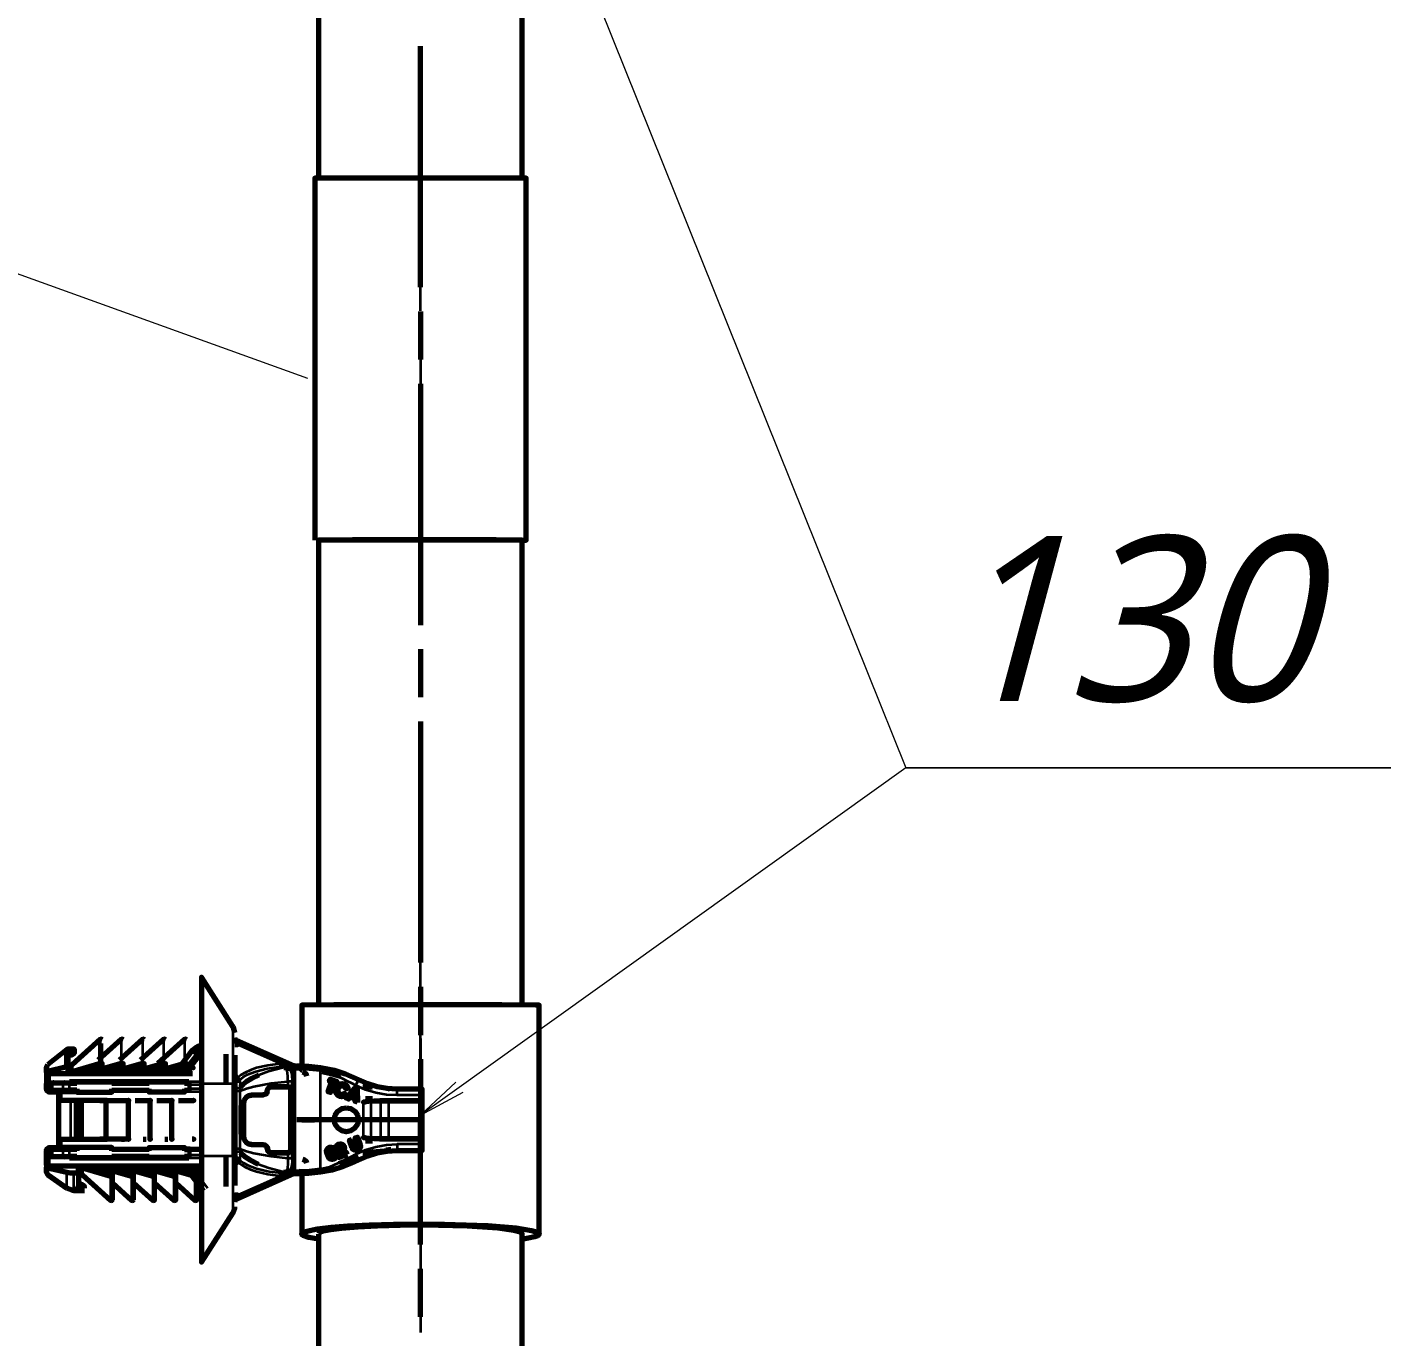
# Model space of a CAD drawing. Header units: millimetres. Extents: x 0 to 174, y 0 to 33.
# Drawn here: x 30.658 to 32.883, y 10.232 to 12.37 of the extents above; entities that cross this region are included whole.
import ezdxf

# ---------------------------------------------------------------- set-up
doc = ezdxf.new("R2010")
doc.units = ezdxf.units.MM
doc.layers.add('PDF_Geomertry', color=7, linetype='Continuous', true_color=0x405f80)
doc.layers.add('PDF_Text', color=7, linetype='Continuous')
doc.styles.add('PDF Lucida Handwriting Italic', font='')
doc.styles.get('PDF Lucida Handwriting Italic').set_extended_font_data('Lucida Handwriting', italic=True)

msp = doc.modelspace()

# ---------------------------------------------------------------- linework, layer by layer
at = {"layer": 'PDF_Geomertry', "color": 7, "lineweight": 13}
for points in [[(31.2996, 13.1314), (32.0915, 11.1607), (32.8829, 11.1607), (32.0915, 11.1607), (31.2996, 10.5942)], [(30.4793, 12.026), (31.1154, 11.7967)], [(31.3571, 10.6479), (31.2996, 10.5942), (31.369, 10.6313)]]:
    msp.add_lwpolyline(points, dxfattribs=at)
at = {"layer": 'PDF_Geomertry', "lineweight": 70}
for points in [[(31.4658, 12.1232), (31.4658, 12.7726), (31.4658, 12.7726), (31.4658, 12.7726), (31.4657, 12.7726), (31.4626, 12.7726), (31.4233, 12.7729), (31.1886, 12.7731), (31.1333, 12.7726), (31.1333, 12.1232)], [(31.1333, 11.5324), (31.1711, 11.5328), (31.43, 11.5328), (31.4686, 11.5325), (31.4715, 11.5325), (31.4718, 11.5325), (31.4718, 11.5325), (31.4718, 12.1231), (31.4718, 12.1231), (31.4715, 12.1231), (31.4686, 12.1231), (31.43, 12.1233), (31.1872, 12.1235), (31.1274, 12.1231), (31.1274, 11.5325)], [(31.4658, 10.7737), (31.4658, 11.5325), (31.4658, 11.5325), (31.4658, 11.5325), (31.4657, 11.5325), (31.4626, 11.5325), (31.4233, 11.5328), (31.1886, 11.5329), (31.1333, 11.5325), (31.1333, 10.7737)], [(31.4658, 11.5324), (31.4703, 11.5324), (31.4714, 11.5324), (31.4718, 11.5325)], [(30.9965, 10.7283), (30.9942, 10.7376), (30.9935, 10.7389), (30.9424, 10.819), (30.9424, 10.6454), (30.9424, 10.5274), (30.9424, 10.4046), (30.9424, 10.3669), (30.9424, 10.3571), (30.9424, 10.3553), (30.9424, 10.3538), (30.9935, 10.4339), (30.9965, 10.4429), (30.9965, 10.4444)], [(31.1333, 10.3915), (31.1176, 10.3944), (31.1083, 10.3974), (31.1064, 10.3987), (31.106, 10.3993), (31.1057, 10.3999), (31.1057, 10.4003), (31.1058, 10.4006), (31.1061, 10.4011), (31.1069, 10.4018), (31.1101, 10.4036), (31.1188, 10.406), (31.1317, 10.4083), (31.1536, 10.411), (31.181, 10.4132), (31.2164, 10.415), (31.2558, 10.4161), (31.3389, 10.4163), (31.4093, 10.4138), (31.456, 10.4099), (31.4806, 10.406), (31.4906, 10.4029), (31.4926, 10.4017), (31.4932, 10.401), (31.4935, 10.4004), (31.4935, 10.4001), (31.4935, 10.5864), (31.4935, 10.7735), (31.4935, 10.7735), (31.4935, 10.7735), (31.4933, 10.7735), (31.4926, 10.7735), (31.4872, 10.7736), (31.4324, 10.7739), (31.1583, 10.7739), (31.1057, 10.7735), (31.1057, 10.6739)], [(30.7775, 10.7112), (30.7775, 10.7054), (30.7775, 10.6785), (30.7313, 10.6649), (30.7279, 10.6644), (30.7268, 10.6644), (30.7249, 10.6651), (30.7249, 10.6726), (30.7249, 10.6849), (30.7249, 10.6939)], [(30.78, 10.7168), (30.7785, 10.7183), (30.7775, 10.7179), (30.7313, 10.6763), (30.7279, 10.675)], [(30.8144, 10.7168), (30.8129, 10.7183), (30.8119, 10.7179), (30.7737, 10.6836)], [(30.8489, 10.7168), (30.8474, 10.7183), (30.8464, 10.7179), (30.8082, 10.6836)], [(30.8833, 10.7168), (30.8818, 10.7183), (30.8808, 10.7179), (30.8426, 10.6836)], [(30.9178, 10.7168), (30.9162, 10.7183), (30.9153, 10.7179), (30.8712, 10.6783)], [(30.9375, 10.7067), (30.9324, 10.704), (30.9361, 10.6971), (30.9324, 10.704), (30.9276, 10.7), (30.9083, 10.6753)], [(30.9411, 10.6997), (30.9375, 10.7067), (30.9408, 10.7081), (30.9444, 10.7085)], [(31.0943, 10.6739), (31.0928, 10.6743), (30.9994, 10.7158), (31.0015, 10.7094), (30.9994, 10.7158), (30.9974, 10.7176), (30.9965, 10.7203)], [(30.9965, 10.7094), (30.9972, 10.7094), (31.0015, 10.7094)], [(30.7347, 10.7015), (30.7347, 10.6982), (30.7347, 10.7), (30.7347, 10.7015), (30.7233, 10.7015), (30.7225, 10.7013), (30.6913, 10.6765)], [(30.7249, 10.6726), (30.7239, 10.6732), (30.7225, 10.6731), (30.7225, 10.6919), (30.7225, 10.6963), (30.7225, 10.6975)], [(30.7347, 10.6982), (30.7347, 10.6981), (30.7347, 10.6976), (30.7347, 10.6968), (30.7347, 10.6961), (30.7346, 10.6954), (30.7342, 10.6949), (30.7299, 10.6918), (30.7299, 10.6939), (30.7249, 10.6939), (30.7247, 10.695), (30.7293, 10.6968), (30.7264, 10.6978), (30.7233, 10.6982), (30.7247, 10.695)], [(30.9288, 10.6714), (30.921, 10.6699), (30.9206, 10.6726), (30.9265, 10.6761), (30.9258, 10.674), (30.9268, 10.6721), (30.9288, 10.6714), (30.9272, 10.6718), (30.9261, 10.6731), (30.9258, 10.6746), (30.9265, 10.6761), (30.9374, 10.6901), (30.9406, 10.6928), (30.9419, 10.6935)], [(30.9339, 10.6953), (30.9276, 10.7)], [(30.9818, 10.6933), (30.9818, 10.6454)], [(30.9965, 10.6918), (30.9965, 10.6772), (30.9965, 10.6454), (30.9965, 10.5274), (30.9965, 10.4957), (30.9965, 10.4793)], [(30.6894, 10.6726), (30.6894, 10.6724), (30.6894, 10.6703), (30.6894, 10.6638), (30.6894, 10.6703), (30.6894, 10.6721), (30.6894, 10.6726), (30.6914, 10.6765)], [(30.7225, 10.6731), (30.6913, 10.665), (30.6894, 10.6638), (30.6894, 10.6606), (30.6894, 10.6543), (30.6894, 10.6506), (30.6894, 10.6474), (30.6894, 10.6451), (30.6894, 10.6444), (30.6899, 10.6463), (30.691, 10.6479), (30.6925, 10.649), (30.6944, 10.6493)], [(30.6894, 10.6606), (30.6896, 10.661), (30.6899, 10.6613), (30.6908, 10.6617), (30.6925, 10.6621), (30.6944, 10.6622), (30.9274, 10.6622)], [(30.7249, 10.6769), (30.7268, 10.675)], [(30.9267, 10.6644), (30.8928, 10.6644), (30.8911, 10.6647), (30.8901, 10.6651), (30.8899, 10.6653), (30.8899, 10.6654), (30.8899, 10.6657), (30.89, 10.6658), (30.8906, 10.6661), (30.9174, 10.6757), (30.9176, 10.676), (30.9178, 10.6761), (30.9178, 10.6763), (30.9178, 10.6781), (30.9169, 10.6785), (30.9153, 10.6785), (30.8712, 10.6656), (30.8674, 10.6647), (30.8628, 10.6644), (30.8583, 10.6644), (30.8567, 10.6647), (30.8557, 10.6651), (30.8554, 10.6653), (30.8554, 10.6654), (30.8554, 10.6657), (30.8556, 10.6658), (30.8561, 10.6661), (30.8828, 10.6757), (30.8832, 10.676), (30.8833, 10.6761), (30.8833, 10.6763), (30.8833, 10.6781), (30.8825, 10.6785), (30.8808, 10.6785), (30.8368, 10.6656), (30.8329, 10.6647), (30.8283, 10.6644), (30.8239, 10.6644), (30.8222, 10.6647), (30.8213, 10.6651), (30.821, 10.6653), (30.821, 10.6654), (30.821, 10.6657), (30.8211, 10.6658), (30.8217, 10.6661), (30.8485, 10.6757), (30.8488, 10.676), (30.8489, 10.6761), (30.8489, 10.6763), (30.8489, 10.6781), (30.8481, 10.6785), (30.8464, 10.6785), (30.8024, 10.6656), (30.7985, 10.6647), (30.7939, 10.6644), (30.7894, 10.6644), (30.7878, 10.6647), (30.7867, 10.6651), (30.7865, 10.6653), (30.7865, 10.6654), (30.7865, 10.6657), (30.7867, 10.6658), (30.7872, 10.6661), (30.8139, 10.6757), (30.8143, 10.676), (30.8144, 10.6761), (30.8144, 10.6763), (30.8144, 10.6781), (30.8136, 10.6785), (30.8119, 10.6785), (30.7679, 10.6656), (30.764, 10.6647), (30.7594, 10.6644), (30.755, 10.6644), (30.7533, 10.6647), (30.7522, 10.6651), (30.7521, 10.6653), (30.7521, 10.6654), (30.7521, 10.6657), (30.7522, 10.6658), (30.7528, 10.6661), (30.7794, 10.6757), (30.7799, 10.676), (30.78, 10.6761), (30.78, 10.6763), (30.78, 10.6781), (30.7792, 10.6785), (30.7775, 10.6785)], [(30.9271, 10.6719), (30.9257, 10.6738), (30.9254, 10.6754)], [(30.9265, 10.6761), (30.9265, 10.6761)], [(31.0358, 10.6594), (31.0242, 10.6539), (31.0149, 10.6483), (31.0099, 10.6443), (31.0054, 10.6397)], [(31.0699, 10.6778), (31.0724, 10.6763), (31.0726, 10.676), (31.0793, 10.6742), (31.0864, 10.6739), (31.0871, 10.6739), (31.0883, 10.6739), (31.091, 10.6739), (31.0975, 10.6739), (31.0957, 10.6735), (31.0938, 10.6721), (31.0928, 10.6689)], [(31.0928, 10.6743), (31.0726, 10.6778)], [(31.0768, 10.6718), (31.0767, 10.6718)], [(31.0769, 10.6718), (31.0804, 10.6714), (31.0846, 10.67), (31.086, 10.6728), (31.0879, 10.6738), (31.0883, 10.6739)], [(31.091, 10.6739), (31.0893, 10.6735), (31.0878, 10.6725), (31.0868, 10.6708), (31.0865, 10.6689)], [(31.0929, 10.5039), (31.0929, 10.6689)], [(31.0975, 10.4989), (31.1058, 10.4989), (31.1167, 10.4992), (31.1367, 10.5013), (31.1554, 10.505), (31.1738, 10.5106), (31.1864, 10.5156), (31.1986, 10.5213), (31.2135, 10.5278), (31.229, 10.5326), (31.2451, 10.5354), (31.2613, 10.5364), (31.3026, 10.5364), (31.3026, 10.5464), (31.3026, 10.5526), (31.3026, 10.5551), (31.3026, 10.5576), (31.3026, 10.6151), (31.3026, 10.6176), (31.3026, 10.6201), (31.3026, 10.6264), (31.3026, 10.6364), (31.2613, 10.6364), (31.2451, 10.6374), (31.229, 10.6403), (31.2135, 10.645), (31.1986, 10.6515), (31.1771, 10.661), (31.1593, 10.6668), (31.1367, 10.6715), (31.1167, 10.6736), (31.1058, 10.6739), (31.0975, 10.6739)], [(31.1063, 10.6676), (31.1058, 10.6676), (31.105, 10.6708), (31.1026, 10.6731), (31.0996, 10.6739)], [(31.1022, 10.6689), (31.1033, 10.6725), (31.1044, 10.6735), (31.1058, 10.6739)], [(31.114, 10.6579), (31.1128, 10.6613), (31.1108, 10.6631), (31.1075, 10.6639)], [(31.1688, 10.6571), (31.154, 10.6615), (31.139, 10.6647)], [(30.7092, 10.6317), (30.6944, 10.6317), (30.6925, 10.6321), (30.691, 10.6331), (30.6899, 10.6347), (30.6894, 10.6367), (30.6894, 10.6368), (30.6894, 10.6443), (30.6894, 10.6444)], [(30.6894, 10.6443), (30.6896, 10.6443), (30.6988, 10.6443)], [(30.6894, 10.6368), (30.6896, 10.6368), (30.6988, 10.6369)], [(30.7267, 10.649), (30.9218, 10.649)], [(30.7961, 10.6442), (30.7961, 10.6476), (30.7386, 10.6476), (30.7386, 10.6442)], [(30.7386, 10.6371), (30.7386, 10.6317), (30.7961, 10.6317), (30.7961, 10.6371)], [(30.9143, 10.6442), (30.9143, 10.6476), (30.8568, 10.6476), (30.8568, 10.6442)], [(30.9143, 10.6371), (30.9143, 10.6317), (30.8568, 10.6317), (30.8568, 10.6371)], [(31.0049, 10.6519), (31.0022, 10.6507), (30.9994, 10.6511), (30.9974, 10.6529), (30.9965, 10.6556)], [(31.0496, 10.6329), (31.0496, 10.6333), (31.0496, 10.634), (31.0503, 10.6368), (31.0519, 10.6389), (31.0558, 10.6403), (31.0519, 10.6389)], [(31.0558, 10.6403), (31.0828, 10.6404), (31.0829, 10.6404), (31.0828, 10.6404), (31.056, 10.6403)], [(31.0828, 10.6404), (31.0828, 10.6404)], [(31.0865, 10.6389), (31.0878, 10.6354), (31.0865, 10.6389), (31.0849, 10.64), (31.0829, 10.6404)], [(31.2211, 10.6389), (31.2054, 10.6413)], [(31.2476, 10.6367), (31.2481, 10.6369), (31.2483, 10.6371)], [(30.7386, 10.541), (30.7131, 10.541), (30.7106, 10.541), (30.7093, 10.541), (30.7092, 10.541), (30.7092, 10.5458), (30.7092, 10.5549), (30.7107, 10.5549), (30.7149, 10.5549), (30.7212, 10.5549), (30.7289, 10.5549), (30.7361, 10.5549), (30.7386, 10.5549), (30.7396, 10.5549), (30.7415, 10.5549), (30.7446, 10.5549), (30.7457, 10.5549), (30.7486, 10.5549), (30.7567, 10.5549), (30.7693, 10.5549), (30.785, 10.5549), (30.7868, 10.5549), (30.7881, 10.5549), (30.7878, 10.5549), (30.7869, 10.5549), (30.7869, 10.6179), (30.7881, 10.6179), (30.7878, 10.6179), (30.7868, 10.6179), (30.785, 10.6179), (30.7693, 10.6179), (30.7567, 10.6179), (30.7486, 10.6179), (30.7457, 10.6179), (30.7457, 10.6179), (30.7456, 10.6179), (30.7454, 10.6179), (30.7446, 10.6179), (30.7415, 10.6179), (30.7386, 10.6179), (30.7379, 10.6179), (30.7361, 10.6179), (30.7289, 10.6179), (30.7212, 10.6179), (30.7149, 10.6179), (30.7107, 10.6179), (30.7092, 10.6179), (30.7092, 10.6269), (30.7092, 10.6318), (30.7093, 10.6318), (30.7106, 10.6318), (30.7131, 10.6318), (30.7092, 10.6318)], [(30.7092, 10.5549), (30.7092, 10.6179)], [(30.7386, 10.6318), (30.7131, 10.6318)], [(30.7386, 10.6179), (30.7386, 10.5549)], [(30.7457, 10.6179), (30.7457, 10.5549)], [(30.7763, 10.6179), (30.7797, 10.6179), (30.7807, 10.6179), (30.781, 10.6179), (30.7811, 10.6179), (30.7811, 10.6179), (30.7812, 10.6179), (30.784, 10.6179), (30.7921, 10.6179), (30.8047, 10.6179), (30.8204, 10.6179), (30.8222, 10.6179), (30.8232, 10.6179), (30.8235, 10.6179), (30.8224, 10.6179), (30.8224, 10.5549), (30.8232, 10.5549), (30.8235, 10.5549), (30.8222, 10.5549), (30.8204, 10.5549), (30.8047, 10.5549), (30.7921, 10.5549), (30.784, 10.5549), (30.7812, 10.5549), (30.7763, 10.5549)], [(30.8117, 10.6179), (30.8151, 10.6179), (30.8161, 10.6179), (30.8165, 10.6179), (30.8165, 10.6179), (30.8167, 10.6179), (30.8167, 10.6179)], [(30.8339, 10.6179), (30.8401, 10.6179), (30.856, 10.6179), (30.8576, 10.6179), (30.8586, 10.6179), (30.8589, 10.6179), (30.8578, 10.6179), (30.8578, 10.5549), (30.8586, 10.5549), (30.8589, 10.5549), (30.8576, 10.5549), (30.856, 10.5549)], [(30.8471, 10.6179), (30.8506, 10.6179), (30.8517, 10.6179), (30.8519, 10.6179), (30.8519, 10.6179), (30.8521, 10.6179), (30.8521, 10.6179)], [(30.8693, 10.6179), (30.8756, 10.6179), (30.8914, 10.6179), (30.8931, 10.6179), (30.894, 10.6179), (30.8943, 10.6179), (30.8932, 10.6179), (30.8932, 10.5549), (30.894, 10.5549), (30.8943, 10.5549), (30.8931, 10.5549), (30.8914, 10.5549)], [(30.8826, 10.6179), (30.8861, 10.6179), (30.8871, 10.6179), (30.8874, 10.6179), (30.8875, 10.6179), (30.8875, 10.6179), (30.8875, 10.6179)], [(30.9047, 10.6179), (30.9111, 10.6179), (30.9268, 10.6179), (30.9285, 10.6179), (30.9294, 10.6179), (30.9297, 10.6179), (30.9299, 10.6179), (30.9299, 10.6179), (30.93, 10.6179), (30.9299, 10.6179), (30.9286, 10.6179)], [(31.0185, 10.5472), (31.0157, 10.549), (31.0125, 10.5531), (31.0113, 10.5586), (31.0113, 10.5833), (31.0113, 10.5894), (31.0113, 10.6142), (31.0125, 10.6197), (31.0157, 10.6238), (31.0185, 10.6257), (31.0237, 10.6269), (31.0185, 10.6257)], [(31.0239, 10.6269), (31.0433, 10.6271), (31.0239, 10.6269), (31.0237, 10.6269)], [(31.0471, 10.6283), (31.0492, 10.6311), (31.0496, 10.6329), (31.0481, 10.6292), (31.0471, 10.6283), (31.0433, 10.6271)], [(31.0829, 10.5324), (31.085, 10.5329), (31.0867, 10.5342), (31.0879, 10.5374), (31.0878, 10.5706), (31.0878, 10.5817), (31.0878, 10.6256), (31.0878, 10.6354)], [(31.219, 10.6169), (31.2068, 10.6151), (31.2186, 10.6186), (31.219, 10.6169), (31.2238, 10.6174), (31.2333, 10.6176), (31.3026, 10.6176)], [(31.2099, 10.6214), (31.2211, 10.6214)], [(31.0113, 10.5833), (31.0113, 10.5894)], [(30.8117, 10.5549), (30.8167, 10.5549)], [(30.8471, 10.5549), (30.8521, 10.5549)], [(30.8826, 10.5549), (30.8875, 10.5549)], [(30.9286, 10.5549), (30.9268, 10.5549)], [(31.0237, 10.546), (31.0185, 10.5472), (31.0237, 10.546), (31.0239, 10.546)], [(31.3026, 10.5551), (31.2333, 10.5551), (31.2238, 10.5554), (31.219, 10.5558), (31.2186, 10.5542), (31.2068, 10.5576), (31.219, 10.5558)], [(31.2211, 10.5514), (31.2099, 10.5514)], [(30.6988, 10.5358), (30.6896, 10.536), (30.6894, 10.536), (30.6894, 10.5363), (30.6899, 10.5381), (30.691, 10.5397), (30.6925, 10.5407), (30.6944, 10.5411), (30.7092, 10.5411)], [(30.9428, 10.5106), (30.6944, 10.5106), (30.6908, 10.5111), (30.6899, 10.5115), (30.6896, 10.5118), (30.6894, 10.5122), (30.6894, 10.5185), (30.6894, 10.5222), (30.6894, 10.5254), (30.6894, 10.5276), (30.6894, 10.5283), (30.6894, 10.5285), (30.6894, 10.536)], [(30.6894, 10.5285), (30.6896, 10.5285), (30.6988, 10.5286)], [(30.6894, 10.5283), (30.6899, 10.5265), (30.691, 10.5249), (30.6925, 10.5239), (30.6944, 10.5235)], [(30.7131, 10.541), (30.7106, 10.541), (30.7093, 10.541), (30.7092, 10.541)], [(30.7961, 10.5357), (30.7961, 10.5413), (30.7386, 10.5413), (30.7386, 10.5357)], [(30.7386, 10.5286), (30.7386, 10.5251), (30.7961, 10.5251), (30.7961, 10.5286)], [(30.8568, 10.5357), (30.8568, 10.5413), (30.9143, 10.5413), (30.9143, 10.5357)], [(30.9143, 10.5286), (30.9143, 10.5251), (30.8568, 10.5251), (30.8568, 10.5286)], [(30.9818, 10.5274), (30.9818, 10.4776)], [(31.0354, 10.5135), (31.0217, 10.5203), (31.0128, 10.5261), (31.0054, 10.5332)], [(31.0433, 10.5458), (31.0239, 10.546), (31.0433, 10.5458), (31.0457, 10.5453)], [(31.0497, 10.5394), (31.0485, 10.5432), (31.0457, 10.5453), (31.0486, 10.5429), (31.0497, 10.5396), (31.0497, 10.5394), (31.0497, 10.5388), (31.0511, 10.5347), (31.0519, 10.534)], [(31.0496, 10.5388), (31.0496, 10.5394)], [(31.0511, 10.5347), (31.0497, 10.5376), (31.0497, 10.5382), (31.0497, 10.5386), (31.0497, 10.5388)], [(31.1667, 10.515), (31.1811, 10.5204), (31.195, 10.5268)], [(31.2054, 10.5315), (31.2211, 10.5339), (31.2476, 10.5361), (31.2481, 10.5358), (31.2483, 10.5358), (31.2482, 10.5363), (31.2476, 10.5419)], [(30.6894, 10.5122), (30.6894, 10.5092), (30.6915, 10.5078), (30.7225, 10.5008), (30.7278, 10.4999), (30.7338, 10.4996), (30.7397, 10.4996), (30.7417, 10.5003), (30.7417, 10.4883), (30.7417, 10.4794), (30.7414, 10.4779)], [(30.6894, 10.5004), (30.6894, 10.5007), (30.6894, 10.5026), (30.6894, 10.5092), (30.6894, 10.5026), (30.6894, 10.501), (30.6894, 10.5004), (30.6915, 10.4964), (30.7225, 10.4747)], [(30.9218, 10.5237), (30.7267, 10.5237)], [(30.7417, 10.5003), (30.7417, 10.5076), (30.7422, 10.5081), (30.7436, 10.5083), (30.7447, 10.5083), (30.7479, 10.5079), (30.7943, 10.4943), (30.7968, 10.4947)], [(30.7968, 10.456), (30.7968, 10.4567), (30.7968, 10.4588), (30.7968, 10.4665), (30.7968, 10.4789), (30.7968, 10.4947), (30.7968, 10.4967), (30.7967, 10.4967), (30.7967, 10.4968), (30.7963, 10.4971), (30.7696, 10.5067), (30.769, 10.5069), (30.7688, 10.5072), (30.7688, 10.5074), (30.7688, 10.5075), (30.769, 10.5078), (30.7701, 10.5082), (30.7717, 10.5083), (30.7761, 10.5083), (30.7807, 10.5081), (30.7847, 10.5072), (30.8288, 10.4943), (30.8313, 10.4947)], [(30.8313, 10.456), (30.8313, 10.4567), (30.8313, 10.4588), (30.8313, 10.4665), (30.8313, 10.4789), (30.8313, 10.4947), (30.8313, 10.4967), (30.8311, 10.4967), (30.8311, 10.4968), (30.8307, 10.4971), (30.804, 10.5067), (30.8035, 10.5069), (30.8033, 10.5072), (30.8032, 10.5074), (30.8032, 10.5075), (30.8035, 10.5078), (30.8046, 10.5082), (30.8061, 10.5083), (30.8106, 10.5083), (30.8151, 10.5081), (30.8192, 10.5072), (30.8632, 10.4943), (30.8657, 10.4947)], [(30.8313, 10.4836), (30.8632, 10.4549), (30.8653, 10.455), (30.8657, 10.456), (30.8657, 10.4567), (30.8657, 10.4588), (30.8657, 10.4665), (30.8657, 10.4789), (30.8657, 10.4947), (30.8657, 10.4967), (30.8657, 10.4967), (30.8656, 10.4968), (30.8651, 10.4971), (30.8385, 10.5067), (30.8379, 10.5069), (30.8378, 10.5072), (30.8376, 10.5074), (30.8376, 10.5075), (30.8379, 10.5078), (30.839, 10.5082), (30.8407, 10.5083), (30.845, 10.5083), (30.8496, 10.5081), (30.8536, 10.5072), (30.8976, 10.4943), (30.9001, 10.4947)], [(30.8657, 10.4836), (30.8976, 10.4549), (30.8997, 10.455), (30.9001, 10.456), (30.9001, 10.4567), (30.9001, 10.4588), (30.9001, 10.4665), (30.9001, 10.4789), (30.9001, 10.4947), (30.9001, 10.4967), (30.9001, 10.4967), (30.9, 10.4968), (30.8996, 10.4971), (30.8729, 10.5067), (30.8724, 10.5069), (30.8722, 10.5072), (30.8721, 10.5074), (30.8722, 10.5075), (30.8724, 10.5078), (30.8735, 10.5082), (30.8751, 10.5083), (30.8794, 10.5083), (30.884, 10.5081), (30.8881, 10.5072), (30.9321, 10.4943), (30.9346, 10.4947)], [(30.9001, 10.4836), (30.9321, 10.4549), (30.9342, 10.455), (30.9346, 10.456), (30.9346, 10.4567), (30.9346, 10.4588), (30.9346, 10.4665), (30.9346, 10.4789), (30.9346, 10.4947), (30.9346, 10.4967), (30.9346, 10.4967), (30.9344, 10.4968), (30.934, 10.4971), (30.9074, 10.5067), (30.9068, 10.5069), (30.9067, 10.5072), (30.9065, 10.5074), (30.9067, 10.5075), (30.9068, 10.5078), (30.9079, 10.5082), (30.9096, 10.5083), (30.9096, 10.4978)], [(30.9096, 10.5083), (30.9418, 10.5083)], [(30.9247, 10.5029), (30.931, 10.5029), (30.9325, 10.5029), (30.9362, 10.5029), (30.9375, 10.5029)], [(30.9428, 10.4967), (30.9371, 10.5001), (30.9375, 10.5029), (30.9451, 10.5014)], [(31.0699, 10.495), (31.0724, 10.4967), (31.0726, 10.4968), (31.0793, 10.4986), (31.0864, 10.4989), (31.0872, 10.4989), (31.0883, 10.4989), (31.091, 10.4989), (31.0954, 10.4989), (31.0975, 10.4989), (31.0968, 10.4989), (31.094, 10.5006), (31.0928, 10.5039)], [(31.0767, 10.5011), (31.0768, 10.501), (31.0804, 10.5014), (31.0846, 10.5028), (31.0851, 10.5013), (31.0862, 10.4997), (31.0879, 10.499), (31.0883, 10.4989)], [(31.0954, 10.4989), (31.0922, 10.5003), (31.0907, 10.5033), (31.0907, 10.5039)], [(31.0996, 10.4989), (31.1026, 10.4997), (31.105, 10.5021), (31.1058, 10.5051)], [(31.114, 10.5154), (31.1128, 10.5188), (31.1108, 10.5206), (31.1075, 10.5214)], [(30.7436, 10.4978), (30.7417, 10.4958)], [(30.7515, 10.4746), (30.7515, 10.476), (30.7515, 10.4767), (30.7513, 10.4774), (30.7508, 10.4779), (30.7465, 10.481), (30.7436, 10.4831)], [(30.7447, 10.4978), (30.7479, 10.4965), (30.7943, 10.4549), (30.7964, 10.455), (30.7967, 10.456)], [(30.7968, 10.4836), (30.8288, 10.4549), (30.8308, 10.455), (30.8311, 10.456)], [(30.9243, 10.4983), (30.9456, 10.4703)], [(30.9965, 10.4525), (30.9974, 10.4551), (30.9994, 10.4571), (31.0015, 10.4633), (30.9965, 10.4633), (31.0015, 10.4633), (30.9994, 10.4571), (31.0928, 10.4986), (31.0726, 10.495)], [(31.0943, 10.4989), (31.0928, 10.4986)], [(31.1057, 10.4989), (31.1057, 10.4001)], [(30.7225, 10.4749), (30.7314, 10.4714), (30.7338, 10.4713), (30.7515, 10.4713)], [(31.4658, 10.4001), (31.4658, 10.4004), (31.4656, 10.401), (31.465, 10.4015), (31.4628, 10.4028), (31.4521, 10.4057), (31.4257, 10.4093), (31.3763, 10.4126), (31.3053, 10.4142), (31.2664, 10.4139), (31.2292, 10.4129), (31.1975, 10.4113), (31.1708, 10.409), (31.1535, 10.4068), (31.1411, 10.4044), (31.1358, 10.4025), (31.1339, 10.4013), (31.1333, 10.4001)], [(31.1333, 10.4), (31.1333, 9.3004)], [(31.4658, 10.3915), (31.4864, 10.3957), (31.4911, 10.3975), (31.4929, 10.3987), (31.4935, 10.4001)], [(31.4658, 9.3004), (31.4658, 10.4)]]:
    msp.add_lwpolyline(points, dxfattribs=at)
at = {"layer": 'PDF_Geomertry', "color": 1, "lineweight": 70}
for points in [[(31.2996, 11.9453), (31.2996, 12.3389)], [(31.2996, 11.9058), (31.2996, 11.8271)], [(31.2996, 11.7878), (31.2996, 11.394)], [(31.2996, 11.3547), (31.2996, 11.276)], [(31.2996, 11.2365), (31.2996, 10.8429)], [(31.2996, 10.8035), (31.2996, 10.7247)], [(31.2996, 10.6854), (31.2996, 10.5864)]]:
    msp.add_lwpolyline(points, dxfattribs=at)
at = {"layer": 'PDF_Geomertry', "color": 18, "lineweight": 35, "true_color": 0x260000}
for points in [[(31.2996, 11.9453), (31.2996, 12.3389)], [(31.2996, 11.9065), (31.2996, 12.2521)], [(31.2996, 11.9058), (31.2996, 11.8271)], [(31.2996, 11.8671), (31.2996, 11.7883)], [(31.2996, 11.7878), (31.2996, 11.394)], [(31.2996, 11.749), (31.2996, 11.4033)], [(31.2996, 11.3547), (31.2996, 11.276)], [(31.2996, 11.2365), (31.2996, 10.8429)], [(31.2996, 10.7586), (31.2996, 10.9026)], [(31.2996, 10.8035), (31.2996, 10.7247)], [(31.2996, 10.5719), (31.2996, 10.7471)], [(31.2996, 10.3828), (31.2996, 10.7424)], [(31.2996, 10.7193), (31.2996, 10.6406)], [(31.2996, 10.6854), (31.2996, 10.4574)], [(31.2996, 10.6011), (31.2996, 10.4572)], [(31.2996, 10.5326), (31.2996, 10.4539)], [(31.2996, 10.4144), (31.2996, 10.2394)], [(31.2996, 10.2646), (31.2996, 10.3433)]]:
    msp.add_lwpolyline(points, dxfattribs=at)
at = {"layer": 'PDF_Geomertry', "lineweight": 35}
for points in [[(30.9935, 10.7389), (30.9935, 10.6454), (30.9424, 10.6454)], [(30.7775, 10.7112), (30.7775, 10.7179)], [(30.8119, 10.6785), (30.8119, 10.7072), (30.8119, 10.7151), (30.8119, 10.7167), (30.8119, 10.7179)], [(30.8464, 10.6785), (30.8464, 10.7072), (30.8464, 10.7151), (30.8464, 10.7167), (30.8464, 10.7179)], [(30.8808, 10.6785), (30.8808, 10.7072), (30.8808, 10.7151), (30.8808, 10.7167), (30.8808, 10.7179)], [(30.9153, 10.6785), (30.9153, 10.7072), (30.9153, 10.7151), (30.9153, 10.7167), (30.9153, 10.7179)], [(30.9965, 10.7094), (30.9979, 10.7094), (31.0015, 10.7094), (31.0726, 10.6778), (31.0699, 10.6778), (31.0507, 10.6753), (31.0322, 10.671), (31.0221, 10.6675), (31.0128, 10.6632), (31.0068, 10.6597), (31.0015, 10.6556), (31.0035, 10.6533), (31.0042, 10.6526), (31.0047, 10.6521), (31.0047, 10.6519), (31.0049, 10.6519), (31.0107, 10.6565), (31.0174, 10.6601), (31.0307, 10.6653), (31.0492, 10.67), (31.0725, 10.6732)], [(30.7233, 10.6982), (30.7347, 10.6982)], [(30.7299, 10.6939), (30.7293, 10.6968), (30.7347, 10.6968)], [(30.9411, 10.6997), (30.9361, 10.6971), (30.9339, 10.6953), (30.916, 10.6722), (30.9125, 10.6721), (30.9096, 10.6729), (30.9083, 10.674), (30.9082, 10.6746), (30.9083, 10.6753)], [(30.9206, 10.6726), (30.9197, 10.6722), (30.935, 10.6919)], [(30.9406, 10.6928), (30.9401, 10.6935), (30.9392, 10.6953), (30.935, 10.6919), (30.9374, 10.6901)], [(30.9392, 10.6953), (30.9406, 10.6961), (30.9419, 10.6935)], [(30.6944, 10.6622), (30.6944, 10.6543), (30.691, 10.6543), (30.6894, 10.6543)], [(30.6913, 10.6765), (30.6913, 10.665)], [(30.7268, 10.6644), (30.7268, 10.675)], [(30.7279, 10.675), (30.7279, 10.6644)], [(30.7313, 10.6763), (30.7313, 10.6649)], [(30.755, 10.6644), (30.755, 10.675)], [(30.7594, 10.675), (30.7594, 10.6644)], [(30.7679, 10.6656), (30.7679, 10.6749), (30.7679, 10.6774), (30.7679, 10.6781), (30.7679, 10.6782), (30.7679, 10.6782), (30.7679, 10.6783)], [(30.7894, 10.6644), (30.7894, 10.675)], [(30.7939, 10.675), (30.7939, 10.6644)], [(30.8024, 10.6656), (30.8024, 10.6783)], [(30.8239, 10.6644), (30.8239, 10.675)], [(30.8283, 10.675), (30.8283, 10.6644)], [(30.8368, 10.6656), (30.8368, 10.6783)], [(30.8583, 10.6644), (30.8583, 10.675)], [(30.8628, 10.675), (30.8628, 10.6644)], [(30.8712, 10.6656), (30.8712, 10.6783)], [(30.8928, 10.6644), (30.8928, 10.675)], [(30.916, 10.6699), (30.91, 10.6707), (30.9069, 10.6722), (30.9061, 10.6731), (30.9058, 10.6735), (30.9058, 10.6739), (30.906, 10.6743)], [(30.921, 10.6699), (30.9197, 10.6699), (30.9197, 10.6722), (30.916, 10.6722), (30.916, 10.6699), (30.9197, 10.6699)], [(30.9288, 10.6714), (30.9288, 10.6714)], [(31.0054, 10.6397), (31.0054, 10.6339), (31.0156, 10.6375), (31.0276, 10.6406), (31.056, 10.646), (31.0832, 10.6489), (31.0833, 10.6575), (31.0822, 10.6668), (31.0808, 10.67), (31.0786, 10.6718), (31.0769, 10.6718), (31.0768, 10.6718), (31.0769, 10.6718), (31.0776, 10.6719), (31.0879, 10.6738)], [(31.0767, 10.6718), (31.0515, 10.6651), (31.0358, 10.6594)], [(31.0883, 10.6739), (31.0725, 10.6732), (31.0724, 10.6763)], [(31.0726, 10.6778), (31.0726, 10.676)], [(31.0846, 10.67), (31.0865, 10.6689), (31.0883, 10.6649), (31.0896, 10.6599), (31.0904, 10.649), (31.0832, 10.6489), (31.0829, 10.6404)], [(31.0865, 10.6689), (31.0928, 10.6689), (31.0929, 10.6689), (31.1022, 10.6689), (31.1178, 10.6685), (31.136, 10.6667), (31.1364, 10.6697), (31.1365, 10.6708), (31.1367, 10.6715)], [(31.194, 10.6426), (31.1871, 10.6461), (31.18, 10.6496), (31.1731, 10.6533), (31.166, 10.6569), (31.1514, 10.6631), (31.136, 10.6667), (31.136, 10.5063), (31.1514, 10.5097), (31.166, 10.516), (31.1731, 10.5196), (31.18, 10.5232), (31.1871, 10.5267), (31.194, 10.5301), (31.1981, 10.5225), (31.1986, 10.5213)], [(30.6944, 10.6543), (30.6944, 10.6493), (30.6919, 10.6486), (30.6901, 10.6468), (30.6894, 10.6443)], [(30.6988, 10.6369), (30.6993, 10.6338), (30.7, 10.6326), (30.7008, 10.6321), (30.7014, 10.6321), (30.6963, 10.6319), (30.6946, 10.6319), (30.6944, 10.6319), (30.6944, 10.6319), (30.6925, 10.6324), (30.691, 10.6333), (30.6899, 10.635), (30.6894, 10.6368)], [(30.6944, 10.6493), (30.6944, 10.6493), (30.6946, 10.6493), (30.6963, 10.6492), (30.7014, 10.6492), (30.7003, 10.6487), (30.6994, 10.6478), (30.6988, 10.6443), (30.6988, 10.6369), (30.7161, 10.6371), (30.7169, 10.6336), (30.7178, 10.6325), (30.7188, 10.6321), (30.7014, 10.6321)], [(30.6944, 10.6493), (30.6944, 10.6493)], [(30.7014, 10.6492), (30.7188, 10.649), (30.7183, 10.649), (30.7175, 10.6483), (30.7168, 10.6474), (30.7161, 10.6442), (30.6988, 10.6443)], [(30.7188, 10.649), (30.7267, 10.649), (30.7267, 10.6442), (30.7161, 10.6442), (30.7161, 10.6371), (30.7267, 10.6371), (30.7267, 10.6321)], [(30.7386, 10.6371), (30.7267, 10.6371), (30.7267, 10.6442), (30.7386, 10.6442)], [(30.7961, 10.6442), (30.8568, 10.6442)], [(30.7961, 10.6371), (30.8568, 10.6371)], [(30.9143, 10.6442), (30.9218, 10.6442), (30.9218, 10.649), (30.924, 10.649), (30.924, 10.649), (30.924, 10.649), (30.924, 10.6489), (30.9239, 10.6486), (30.9236, 10.6442), (30.9431, 10.6442)], [(30.9143, 10.6371), (30.9218, 10.6371), (30.9218, 10.6321), (30.9143, 10.6321)], [(30.9431, 10.6371), (30.9236, 10.6371), (30.9239, 10.6325), (30.924, 10.6322), (30.924, 10.6322), (30.924, 10.6322), (30.924, 10.6321), (30.9218, 10.6321)], [(30.924, 10.649), (30.9436, 10.649)], [(30.9424, 10.5274), (30.9935, 10.5274), (30.9935, 10.6454), (30.9965, 10.6454)], [(31.0049, 10.6519), (31.0054, 10.6397), (31.0029, 10.6382), (30.9999, 10.6382), (30.9975, 10.6397), (30.9965, 10.6422)], [(31.0829, 10.5324), (31.0832, 10.5239), (31.0904, 10.5237), (31.091, 10.5864), (31.0904, 10.649)], [(31.2613, 10.6264), (31.2439, 10.6274), (31.2267, 10.6306), (31.21, 10.6356), (31.194, 10.6426), (31.1969, 10.6483), (31.1981, 10.6503), (31.1986, 10.6515)], [(31.3026, 10.6264), (31.2613, 10.6264), (31.2613, 10.6364)], [(30.7131, 10.6269), (30.7092, 10.6269)], [(30.7131, 10.6318), (30.7131, 10.6269), (30.7131, 10.6179)], [(30.7386, 10.6321), (30.7267, 10.6321), (30.7188, 10.6321)], [(30.7289, 10.5549), (30.7289, 10.6179)], [(30.7361, 10.5549), (30.7361, 10.6179)], [(30.785, 10.5549), (30.785, 10.6179)], [(30.8568, 10.6321), (30.7961, 10.6321)], [(30.8204, 10.6179), (30.8204, 10.5549)], [(30.856, 10.6179), (30.856, 10.5549)], [(30.8914, 10.6179), (30.8914, 10.5549)], [(30.9436, 10.6322), (30.924, 10.6321)], [(30.9965, 10.5375), (30.9968, 10.5382), (30.9975, 10.5389), (30.9999, 10.5397), (31.0043, 10.5394), (31.0054, 10.5389), (31.0047, 10.5864), (31.0054, 10.6339), (31.0029, 10.6331), (30.9999, 10.6331), (30.9976, 10.6339), (30.9969, 10.6344), (30.9965, 10.635), (30.9965, 10.6354)], [(31.219, 10.5558), (31.2189, 10.5576), (31.2068, 10.5576), (31.2068, 10.6151), (31.2189, 10.6151), (31.219, 10.6169)], [(31.2186, 10.6186), (31.2253, 10.6197), (31.2333, 10.6201), (31.2333, 10.6176)], [(31.2357, 10.5551), (31.2356, 10.5551), (31.2356, 10.5553), (31.2354, 10.5553), (31.2353, 10.5558), (31.235, 10.5576), (31.2189, 10.5576), (31.2189, 10.6151), (31.235, 10.6151), (31.2353, 10.6169), (31.2354, 10.6175), (31.2356, 10.6176), (31.2356, 10.6176), (31.2357, 10.6176)], [(31.2333, 10.6201), (31.3026, 10.6201)], [(31.2472, 10.5551), (31.2472, 10.5558), (31.2472, 10.5576), (31.235, 10.5576), (31.235, 10.6151), (31.2472, 10.6151), (31.2472, 10.6169), (31.2472, 10.6176)], [(31.3026, 10.6151), (31.2472, 10.6151), (31.2472, 10.5576), (31.3026, 10.5576)], [(30.7131, 10.5549), (30.7131, 10.5458), (30.7131, 10.541)], [(31.2333, 10.5526), (31.2253, 10.5531), (31.2186, 10.5542)], [(31.3026, 10.5526), (31.2333, 10.5526), (31.2333, 10.5551)], [(30.6894, 10.536), (30.6899, 10.5378), (30.691, 10.5394), (30.6925, 10.5406), (30.6944, 10.5408), (30.6944, 10.5408), (30.6946, 10.5408), (30.6963, 10.5408), (30.7014, 10.5408), (30.7008, 10.5407), (30.7, 10.5401), (30.6993, 10.539), (30.6988, 10.5358), (30.6988, 10.5286), (30.7161, 10.5286), (30.7169, 10.5251), (30.7178, 10.5242), (30.7188, 10.5237), (30.7014, 10.5236), (30.7008, 10.5237), (30.7, 10.5243), (30.6993, 10.5254), (30.6988, 10.5286)], [(30.6944, 10.5185), (30.6944, 10.5235), (30.6925, 10.5239), (30.691, 10.525), (30.6899, 10.5265), (30.6894, 10.5285)], [(30.7014, 10.5408), (30.7188, 10.5407), (30.7183, 10.5406), (30.7175, 10.54), (30.7168, 10.5389), (30.7161, 10.5357), (30.6988, 10.5358)], [(30.7092, 10.5458), (30.7103, 10.5458), (30.7131, 10.5458)], [(30.7386, 10.5286), (30.7267, 10.5286), (30.7267, 10.5357), (30.7161, 10.5357), (30.7161, 10.5286), (30.7267, 10.5286), (30.7267, 10.5237), (30.7188, 10.5237)], [(30.7188, 10.5407), (30.7267, 10.5407), (30.7386, 10.5407)], [(30.7386, 10.5357), (30.7267, 10.5357), (30.7267, 10.5407)], [(30.7961, 10.5407), (30.8568, 10.5407)], [(30.8568, 10.5357), (30.7961, 10.5357)], [(30.8568, 10.5286), (30.7961, 10.5286)], [(30.9143, 10.5357), (30.9218, 10.5357), (30.9218, 10.5407), (30.9143, 10.5407)], [(30.9431, 10.5288), (30.9236, 10.5286), (30.9239, 10.5242), (30.924, 10.5239), (30.924, 10.5237), (30.924, 10.5237), (30.924, 10.5237), (30.9218, 10.5237), (30.9218, 10.5286), (30.9143, 10.5286)], [(30.9431, 10.5357), (30.9236, 10.5357), (30.9239, 10.5403), (30.924, 10.5406), (30.924, 10.5406), (30.924, 10.5407), (30.924, 10.5407), (30.9218, 10.5407)], [(30.924, 10.5407), (30.9436, 10.5407)], [(30.9965, 10.5274), (30.9935, 10.5274), (30.9935, 10.4612), (30.9935, 10.4339)], [(30.9965, 10.5306), (30.9975, 10.5331), (30.9999, 10.5346), (31.0029, 10.5346), (31.0054, 10.5332), (31.0049, 10.5208), (31.0015, 10.5174), (31.0068, 10.5132), (31.0128, 10.5096), (31.0221, 10.5053), (31.0322, 10.5019), (31.0507, 10.4976), (31.0699, 10.495), (31.0726, 10.495), (31.0015, 10.4633)], [(31.0054, 10.5332), (31.0054, 10.5389), (31.0156, 10.5353), (31.0276, 10.5322), (31.056, 10.5269), (31.0832, 10.5239), (31.0833, 10.5154), (31.0824, 10.5068), (31.0814, 10.5039), (31.0804, 10.5021), (31.0788, 10.5011), (31.0768, 10.501), (31.0783, 10.5008), (31.0879, 10.499)], [(31.0496, 10.5394), (31.0497, 10.5396)], [(31.0496, 10.5388), (31.0497, 10.5388)], [(31.194, 10.5301), (31.21, 10.5372), (31.2267, 10.5422), (31.2439, 10.5454), (31.2613, 10.5464)], [(31.3026, 10.5464), (31.2613, 10.5464), (31.2613, 10.5367), (31.2613, 10.5364)], [(30.6944, 10.5106), (30.6944, 10.5185), (30.6894, 10.5185)], [(30.6915, 10.5078), (30.6915, 10.4964)], [(30.7014, 10.5236), (30.6963, 10.5236), (30.6946, 10.5236), (30.6944, 10.5235), (30.6944, 10.5235)], [(30.6944, 10.5235), (30.6944, 10.5235)], [(30.7436, 10.4978), (30.7436, 10.5083)], [(30.7447, 10.5083), (30.7447, 10.4978)], [(30.7479, 10.5079), (30.7479, 10.4965)], [(30.7717, 10.4978), (30.7717, 10.5083)], [(30.7761, 10.5083), (30.7761, 10.4978)], [(30.7847, 10.4946), (30.7847, 10.5072)], [(30.8061, 10.4978), (30.8061, 10.5083)], [(30.8106, 10.5083), (30.8106, 10.4978)], [(30.8192, 10.4946), (30.8192, 10.5072)], [(30.8407, 10.4978), (30.8407, 10.5083)], [(30.845, 10.5083), (30.845, 10.4978)], [(30.8536, 10.4946), (30.8536, 10.5072)], [(30.8751, 10.4978), (30.8751, 10.5083)], [(30.8794, 10.5083), (30.8794, 10.4978)], [(30.8881, 10.4946), (30.8881, 10.5072)], [(30.9436, 10.5237), (30.924, 10.5237)], [(30.9263, 10.5003), (30.9313, 10.5007), (30.931, 10.5029), (30.9247, 10.5019), (30.9247, 10.5029)], [(30.9325, 10.5029), (30.9325, 10.5006), (30.9362, 10.5006), (30.9371, 10.5001)], [(30.9362, 10.5029), (30.9362, 10.5006)], [(31.0049, 10.5208), (31.011, 10.5163), (31.0176, 10.5125), (31.0322, 10.5071), (31.0524, 10.5022), (31.0725, 10.4997), (31.0724, 10.4967)], [(31.0767, 10.5011), (31.0521, 10.5074), (31.0354, 10.5135)], [(31.091, 10.4989), (31.0893, 10.4993), (31.0878, 10.5004), (31.0868, 10.5019), (31.0865, 10.5039), (31.0846, 10.5028)], [(31.0904, 10.5237), (31.0903, 10.5183), (31.0896, 10.5129), (31.0883, 10.5079), (31.0865, 10.5039), (31.0907, 10.5039), (31.0928, 10.5039), (31.0929, 10.5039), (31.1022, 10.5039), (31.1026, 10.5017), (31.1037, 10.4999), (31.1047, 10.4992), (31.1058, 10.4989)], [(31.1367, 10.5013), (31.1365, 10.5019), (31.136, 10.5063), (31.1178, 10.5044), (31.1022, 10.5039)], [(30.7225, 10.4747), (30.7225, 10.5008)], [(30.7338, 10.4713), (30.7338, 10.4996)], [(30.7515, 10.4746), (30.7397, 10.4746), (30.7397, 10.4996)], [(30.7465, 10.4794), (30.7465, 10.481)], [(30.7943, 10.4549), (30.7943, 10.4943)], [(30.8288, 10.4549), (30.8288, 10.4943)], [(30.8632, 10.4549), (30.8632, 10.4943)], [(30.8976, 10.4549), (30.8976, 10.4943)], [(30.9243, 10.4983), (30.9242, 10.4986), (30.9243, 10.4988), (30.9244, 10.4993), (30.9249, 10.4997), (30.9263, 10.5003), (30.9253, 10.5015), (30.9247, 10.5019), (30.9222, 10.501), (30.9208, 10.4993)], [(30.9313, 10.5007), (30.9325, 10.5006), (30.9518, 10.475)], [(30.9321, 10.4549), (30.9321, 10.4943)], [(31.0725, 10.4997), (31.0883, 10.4989)], [(31.0726, 10.4968), (31.0726, 10.495)], [(30.7515, 10.476), (30.7458, 10.476), (30.7465, 10.4794), (30.7431, 10.4794), (30.7417, 10.4794)]]:
    msp.add_lwpolyline(points, dxfattribs=at)
at = {"layer": 'PDF_Geomertry', "lineweight": 70}
for points in [[(30.7225, 10.6975), (30.7225, 10.7013)], [(30.7233, 10.6982), (30.7233, 10.7), (30.7233, 10.7015)], [(31.0015, 10.6556), (30.9969, 10.6556), (30.9965, 10.6556), (30.9979, 10.6556)], [(31.1582, 10.6465), (31.1525, 10.6308), (31.1489, 10.6322), (31.1544, 10.6479), (31.151, 10.6492), (31.1524, 10.6528), (31.1631, 10.6489), (31.1617, 10.6453)], [(31.1968, 10.6147), (31.1929, 10.6161), (31.1928, 10.6207), (31.1851, 10.6235), (31.1822, 10.6201), (31.1782, 10.6215), (31.1926, 10.6381), (31.1965, 10.6367)], [(30.7881, 10.6179), (30.7882, 10.6179), (30.7882, 10.6179), (30.7882, 10.6179), (30.7881, 10.6179)], [(30.8235, 10.6179), (30.8236, 10.6179), (30.8236, 10.6179), (30.8236, 10.6179), (30.8235, 10.6179)], [(30.8589, 10.6179), (30.859, 10.6179), (30.859, 10.6179), (30.859, 10.6179), (30.8589, 10.6179)], [(30.8943, 10.6179), (30.8944, 10.6179), (30.8944, 10.6179), (30.8944, 10.6179), (30.8943, 10.6179)], [(31.1928, 10.625), (31.1879, 10.6267), (31.1926, 10.6321)], [(31.1785, 10.6061), (31.1861, 10.6046), (31.1925, 10.6003), (31.1967, 10.5939), (31.1982, 10.5864), (31.1967, 10.5789), (31.1925, 10.5725), (31.1861, 10.5682), (31.1785, 10.5667), (31.171, 10.5682), (31.1646, 10.5725), (31.1604, 10.5789), (31.1589, 10.5864), (31.1603, 10.5939), (31.1646, 10.6003), (31.171, 10.6046)], [(30.7881, 10.5549), (30.7882, 10.5549), (30.7882, 10.5549), (30.7881, 10.5549)], [(30.8235, 10.5549), (30.8236, 10.5549), (30.8236, 10.5549), (30.8235, 10.5549)], [(30.8589, 10.5549), (30.859, 10.5549), (30.859, 10.5549), (30.8589, 10.5549)], [(30.8943, 10.5549), (30.8944, 10.5549), (30.8944, 10.5549), (30.8943, 10.5549)], [(30.9286, 10.5549), (30.9296, 10.5549), (30.9297, 10.5549)], [(30.9297, 10.5549), (30.9299, 10.5549), (30.93, 10.5549), (30.9297, 10.5549)], [(31.1797, 10.53), (31.1661, 10.5251), (31.1654, 10.5268), (31.1715, 10.5385), (31.1718, 10.5411), (31.1703, 10.5432), (31.1676, 10.5436), (31.1656, 10.5422), (31.1649, 10.5397), (31.165, 10.5389), (31.1615, 10.5376), (31.1613, 10.5413), (31.1625, 10.5444), (31.1653, 10.5467), (31.1688, 10.5474), (31.1722, 10.5463), (31.1746, 10.5438), (31.1756, 10.5403), (31.1749, 10.5368), (31.1719, 10.5314), (31.1783, 10.5338)], [(31.0519, 10.534), (31.0558, 10.5325), (31.0828, 10.5324), (31.0829, 10.5324), (31.0828, 10.5324), (31.0558, 10.5325)], [(31.1587, 10.5301), (31.1586, 10.5276), (31.1568, 10.5258), (31.1543, 10.526), (31.1526, 10.5279), (31.1504, 10.5336), (31.1506, 10.5361), (31.1524, 10.5378), (31.155, 10.5378), (31.1567, 10.5358)], [(31.0049, 10.5208), (31.0022, 10.5221), (30.9994, 10.5217), (30.9974, 10.52), (30.9965, 10.5174), (31.0015, 10.5174)], [(30.7414, 10.4779), (30.7417, 10.4778), (30.7422, 10.4775), (30.7432, 10.4771), (30.7458, 10.476), (30.7397, 10.4746)]]:
    msp.add_lwpolyline(points, close=True, dxfattribs=at)
at = {"layer": 'PDF_Geomertry', "lineweight": 35}
for points in [[(30.9236, 10.6371), (30.9218, 10.6371), (30.9218, 10.6442), (30.9236, 10.6442)], [(30.9236, 10.5286), (30.9218, 10.5286), (30.9218, 10.5357), (30.9236, 10.5357)]]:
    msp.add_lwpolyline(points, close=True, dxfattribs=at)
at = {"layer": 'PDF_Geomertry', "lineweight": 70}
for points in [[(31.1774, 10.6258, -2.900087), (31.1817, 10.6383), (31.1783, 10.6368), (31.1758, 10.6406), (31.1717, 10.6419), (31.1675, 10.6407), (31.1649, 10.6371), (31.1647, 10.6328), (31.1674, 10.6292), (31.1715, 10.6278), (31.1757, 10.6292)], [(31.1874, 10.5547), (31.1919, 10.5419, 0.999834), (31.1976, 10.544), (31.1931, 10.5568), (31.1967, 10.5582), (31.2014, 10.5453), (31.2018, 10.5426), (31.2011, 10.54), (31.1996, 10.5378), (31.1972, 10.5364), (31.1946, 10.536), (31.1918, 10.5367), (31.1897, 10.5382), (31.1882, 10.5406), (31.1836, 10.5533)], [(31.1625, 10.5314, -0.994264), (31.1489, 10.5265), (31.1468, 10.5322), (31.1464, 10.535), (31.1469, 10.5378), (31.1486, 10.5401), (31.1511, 10.5415), (31.1539, 10.5419), (31.1567, 10.5413), (31.1589, 10.5396), (31.1604, 10.5372)]]:
    msp.add_lwpolyline(points, format="xyb", close=True, dxfattribs=at)
at = {"layer": 'PDF_Geomertry', "color": 165, "lineweight": 70, "true_color": 0x5267a5}
for points in [[(31.3026, 10.5864), (31.0979, 10.5864)], [(31.1058, 10.5864), (31.1267, 10.5864)]]:
    msp.add_lwpolyline(points, dxfattribs=at)
at = {"layer": 'PDF_Geomertry', "color": 3, "lineweight": 70}
for points in [[(31.2996, 10.3828), (31.2996, 10.5864)], [(31.2996, 10.2646), (31.2996, 10.3433)]]:
    msp.add_lwpolyline(points, dxfattribs=at)

# ---------------------------------------------------------------- texts
at = {"layer": 'PDF_Text', "insert": (32.1506, 11.2663), "char_height": 0.26906, "attachment_point": 7, "style": 'PDF Lucida Handwriting Italic'}
msp.add_mtext('130', dxfattribs=at)

doc.saveas('drawing.dxf')
